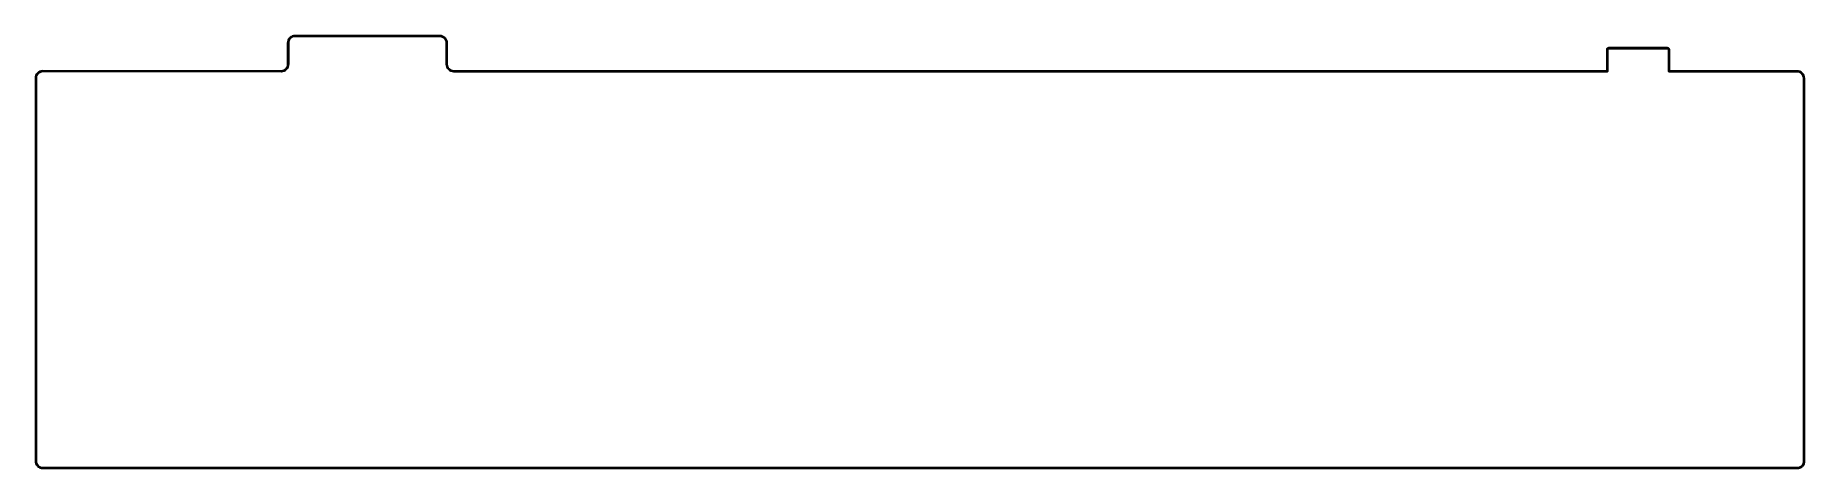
# Model space of a CAD drawing. Extents: x 52 to 307, y -114 to -52.
import ezdxf

# ---------------------------------------------------------------- set-up
doc = ezdxf.new("R2010")
doc.units = 0
doc.layers.add('BLACK', color=7, linetype='CONTINUOUS')

msp = doc.modelspace()

# ---------------------------------------------------------------- linework, layer by layer
at = {"layer": 'BLACK', "linetype": 'CONTINUOUS'}
for p, q in [((88.665, -53.0663), (88.6654, -53.0627)), ((88.665, -56.1463), (88.665, -53.0663)), ((88.6654, -53.0627), (88.6844, -52.8685)), ((88.6654, -53.0627), (88.6654, -53.0627)), ((88.6844, -52.8684), (88.6845, -52.8674)), ((88.6844, -52.8685), (88.6844, -52.8684)), ((88.6844, -52.8684), (88.6844, -52.8684)), ((88.6845, -52.8674), (88.6859, -52.8608)), ((88.6859, -52.8608), (88.6872, -52.8541)), ((88.6872, -52.8541), (88.7437, -52.6673)), ((88.7437, -52.6672), (88.744, -52.6663)), ((88.7437, -52.6673), (88.7437, -52.6672)), ((88.7437, -52.6673), (88.7437, -52.6673)), ((88.744, -52.6663), (88.7466, -52.66)), ((88.7466, -52.66), (88.7492, -52.6537)), ((88.7492, -52.6537), (88.8409, -52.4814)), ((88.833, -52.8904), (88.815, -53.0737)), ((88.815, -53.0737), (88.815, -56.1537)), ((88.8851, -52.7176), (88.833, -52.8904)), ((88.8409, -52.4814), (88.8414, -52.4805)), ((88.8414, -52.4805), (88.8452, -52.4749)), ((88.8452, -52.4749), (88.849, -52.4692)), ((88.849, -52.4692), (88.9723, -52.318)), ((88.9698, -52.5583), (88.8851, -52.7176)), ((89.0839, -52.4185), (88.9698, -52.5583)), ((88.9723, -52.318), (88.973, -52.3172)), ((88.973, -52.3172), (88.9778, -52.3124)), ((88.9778, -52.3124), (88.9826, -52.3076)), ((88.9826, -52.3076), (89.133, -52.1832)), ((89.2229, -52.3034), (89.0839, -52.4185)), ((89.133, -52.1832), (89.1338, -52.1825)), ((89.133, -52.1832), (89.133, -52.1832)), ((89.133, -52.1832), (89.133, -52.1832)), ((89.1338, -52.1825), (89.1395, -52.1788)), ((89.1395, -52.1788), (89.1451, -52.175)), ((89.1451, -52.175), (89.3168, -52.0822)), ((89.3817, -52.2176), (89.2229, -52.3034)), ((89.3168, -52.0822), (89.3177, -52.0817)), ((89.3177, -52.0817), (89.324, -52.0791)), ((89.324, -52.0791), (89.3303, -52.0765)), ((89.3303, -52.0765), (89.5167, -52.0188)), ((89.5541, -52.1642), (89.3817, -52.2176)), ((89.5167, -52.0188), (89.5177, -52.0185)), ((89.5167, -52.0188), (89.5167, -52.0188)), ((89.5177, -52.0185), (89.5244, -52.0172)), ((89.5244, -52.0172), (89.5311, -52.0158)), ((89.5311, -52.0158), (89.7252, -51.9954)), ((89.7371, -52.145), (89.5541, -52.1642)), ((89.7252, -51.9954), (89.7262, -51.9953)), ((89.7262, -51.9953), (89.7295, -51.9954)), ((89.7295, -51.9954), (89.7328, -51.995)), ((89.7328, -51.995), (89.7362, -51.995)), ((89.7362, -51.995), (89.7364, -51.995)), ((89.7364, -51.995), (89.7396, -51.995)), ((89.7403, -52.145), (89.7371, -52.145)), ((89.7396, -51.995), (89.7397, -51.995)), ((89.7397, -51.995), (89.7399, -51.995)), ((89.7399, -51.995), (110.594, -52.005)), ((110.586, -52.155), (89.7403, -52.145)), ((89.7403, -52.145), (89.7403, -52.145)), ((110.77, -52.173), (110.586, -52.155)), ((110.594, -52.005), (110.597, -52.0053)), ((110.597, -52.0053), (110.597, -52.0053)), ((110.597, -52.0053), (110.792, -52.0244)), ((110.942, -52.2251), (110.77, -52.173)), ((110.792, -52.0244), (110.792, -52.0244)), ((110.792, -52.0244), (110.792, -52.0244)), ((110.792, -52.0244), (110.793, -52.0245)), ((110.793, -52.0245), (110.799, -52.0259)), ((110.799, -52.0259), (110.806, -52.0272)), ((110.806, -52.0272), (110.993, -52.0836)), ((111.102, -52.3098), (110.942, -52.2251)), ((110.993, -52.0836), (110.994, -52.084)), ((110.994, -52.084), (111, -52.0866)), ((111, -52.0866), (111.006, -52.0892)), ((111.006, -52.0892), (111.179, -52.1808)), ((111.242, -52.4239), (111.102, -52.3098)), ((111.179, -52.1808), (111.179, -52.1808)), ((111.179, -52.1808), (111.179, -52.1809)), ((111.179, -52.1809), (111.18, -52.1813)), ((111.18, -52.1813), (111.185, -52.1852)), ((111.185, -52.1852), (111.191, -52.1889)), ((111.191, -52.1889), (111.342, -52.3123)), ((111.357, -52.5629), (111.242, -52.4239)), ((111.342, -52.3123), (111.342, -52.3123)), ((111.342, -52.3123), (111.342, -52.3123)), ((111.342, -52.3123), (111.343, -52.313)), ((111.343, -52.313), (111.348, -52.3178)), ((111.348, -52.3178), (111.352, -52.3226)), ((111.352, -52.3226), (111.477, -52.473)), ((111.442, -52.7217), (111.357, -52.5629)), ((111.496, -52.8941), (111.442, -52.7217)), ((111.477, -52.473), (111.477, -52.4738)), ((111.477, -52.4738), (111.481, -52.4795)), ((111.481, -52.4795), (111.485, -52.4851)), ((111.485, -52.4851), (111.578, -52.6568)), ((111.515, -53.0771), (111.496, -52.8941)), ((111.515, -56.1537), (111.515, -53.0771)), ((111.578, -52.6568), (111.578, -52.6577)), ((111.578, -52.6577), (111.581, -52.664)), ((111.581, -52.664), (111.584, -52.6703)), ((111.584, -52.6703), (111.641, -52.8567)), ((111.641, -52.8567), (111.642, -52.8577)), ((111.642, -52.8577), (111.643, -52.8644)), ((111.643, -52.8644), (111.644, -52.8711)), ((111.644, -52.8711), (111.665, -53.0652)), ((111.665, -53.0652), (111.665, -53.0662)), ((111.665, -53.0662), (111.665, -53.068)), ((111.665, -53.068), (111.665, -53.0713)), ((111.665, -53.0713), (111.665, -56.1497)), ((278.775, -54.0371), (278.777, -54)), ((278.775, -54.0389), (278.775, -54.0371)), ((278.775, -57.075), (278.775, -54.0389)), ((278.777, -53.999), (278.778, -53.9923)), ((278.777, -54), (278.777, -53.999)), ((278.777, -54), (278.777, -54)), ((278.777, -54), (278.777, -54)), ((278.778, -53.9923), (278.779, -53.9855)), ((278.779, -53.9855), (278.789, -53.9477)), ((278.789, -53.9466), (278.791, -53.9403)), ((278.789, -53.9476), (278.789, -53.9466)), ((278.789, -53.9477), (278.789, -53.9476)), ((278.789, -53.9477), (278.789, -53.9477)), ((278.791, -53.9403), (278.794, -53.9339)), ((278.794, -53.9339), (278.81, -53.8985)), ((278.81, -53.8985), (278.811, -53.8976)), ((278.811, -53.8976), (278.814, -53.8918)), ((278.814, -53.8918), (278.818, -53.8859)), ((278.818, -53.8859), (278.841, -53.8545)), ((278.841, -53.8537), (278.846, -53.8487)), ((278.841, -53.8545), (278.841, -53.8537)), ((278.841, -53.8545), (278.841, -53.8545)), ((278.841, -53.8545), (278.841, -53.8545)), ((278.846, -53.8487), (278.851, -53.8436)), ((278.851, -53.8436), (278.879, -53.8173)), ((278.879, -53.8173), (278.88, -53.8166)), ((278.88, -53.8166), (278.886, -53.8125)), ((278.886, -53.8125), (278.891, -53.8085)), ((278.891, -53.8085), (278.924, -53.7882)), ((278.924, -53.7882), (278.925, -53.7877)), ((278.924, -53.7882), (278.924, -53.7882)), ((278.924, -53.7882), (278.924, -53.7882)), ((278.925, -53.7877), (278.932, -53.7848)), ((278.927, -54.0145), (278.925, -54.0444)), ((278.925, -54.0444), (278.925, -57.1463)), ((278.933, -53.9909), (278.927, -54.0145)), ((278.932, -53.7848), (278.938, -53.7819)), ((278.943, -53.9689), (278.933, -53.9909)), ((278.938, -53.7819), (278.974, -53.7685)), ((278.957, -53.9493), (278.943, -53.9689)), ((278.975, -53.9329), (278.957, -53.9493)), ((278.974, -53.7685), (278.975, -53.7681)), ((278.974, -53.7685), (278.974, -53.7685)), ((278.974, -53.7685), (278.974, -53.7685)), ((278.975, -53.7681), (278.982, -53.7665)), ((278.996, -53.9203), (278.975, -53.9329)), ((278.982, -53.7665), (278.988, -53.7648)), ((278.988, -53.7648), (279.027, -53.7588)), ((279.019, -53.9119), (278.996, -53.9203)), ((279.045, -53.9078), (279.019, -53.9119)), ((279.027, -53.7588), (279.028, -53.7587)), ((279.028, -53.7587), (279.032, -53.7585)), ((279.032, -53.7585), (279.036, -53.758)), ((279.036, -53.758), (279.045, -53.7577)), ((279.045, -53.7577), (279.046, -53.7576)), ((279.051, -53.9076), (279.045, -53.9078)), ((279.046, -53.7576), (287.554, -53.7576)), ((287.546, -53.9076), (279.051, -53.9076)), ((287.574, -53.9103), (287.546, -53.9076)), ((287.554, -53.7576), (287.557, -53.758)), ((287.557, -53.758), (287.557, -53.758)), ((287.557, -53.758), (287.596, -53.7618)), ((287.597, -53.9174), (287.574, -53.9103)), ((287.596, -53.7618), (287.596, -53.7618)), ((287.596, -53.7618), (287.597, -53.7619)), ((287.597, -53.7619), (287.604, -53.7633)), ((287.619, -53.9288), (287.597, -53.9174)), ((287.604, -53.7633), (287.611, -53.7646)), ((287.611, -53.7646), (287.648, -53.7759)), ((287.638, -53.9442), (287.619, -53.9288)), ((287.653, -53.9629), (287.638, -53.9442)), ((287.648, -53.7759), (287.649, -53.7762)), ((287.649, -53.7762), (287.655, -53.7789)), ((287.665, -53.9843), (287.653, -53.9629)), ((287.655, -53.7789), (287.661, -53.7815)), ((287.661, -53.7815), (287.696, -53.7998)), ((287.672, -54.0075), (287.665, -53.9843)), ((287.675, -54.0352), (287.672, -54.0075)), ((287.675, -57.1463), (287.675, -54.0352)), ((287.696, -53.7998), (287.696, -53.7998)), ((287.696, -53.7998), (287.697, -53.8003)), ((287.697, -53.8003), (287.702, -53.8041)), ((287.702, -53.8041), (287.708, -53.8079)), ((287.708, -53.8079), (287.738, -53.8326)), ((287.738, -53.8326), (287.739, -53.8332)), ((287.739, -53.8332), (287.744, -53.8381)), ((287.744, -53.8381), (287.749, -53.8429)), ((287.749, -53.8429), (287.774, -53.873)), ((287.774, -53.873), (287.774, -53.8738)), ((287.774, -53.8738), (287.778, -53.8794)), ((287.778, -53.8794), (287.782, -53.8851)), ((287.782, -53.8851), (287.8, -53.9194)), ((287.8, -53.9194), (287.8, -53.9194)), ((287.8, -53.9194), (287.8, -53.9194)), ((287.8, -53.9194), (287.801, -53.9203)), ((287.801, -53.9203), (287.803, -53.9267)), ((287.803, -53.9267), (287.806, -53.9329)), ((287.806, -53.9329), (287.818, -53.9702)), ((287.818, -53.9702), (287.818, -53.9702)), ((287.818, -53.9702), (287.818, -53.9702)), ((287.818, -53.9702), (287.818, -53.9712)), ((287.818, -53.9712), (287.819, -53.9779)), ((287.819, -53.9779), (287.821, -53.9845)), ((287.821, -53.9845), (287.825, -54.0234)), ((287.825, -54.0234), (287.825, -54.0244)), ((287.825, -54.0244), (287.825, -54.0257)), ((287.825, -54.0257), (287.825, -54.0289)), ((287.825, -54.0289), (287.825, -57.075)), ((52.305, -58.1363), (52.3054, -58.1327)), ((52.305, -113.304), (52.305, -58.1363)), ((52.3054, -58.1327), (52.3244, -57.9385)), ((52.3054, -58.1327), (52.3054, -58.1327)), ((52.3244, -57.9384), (52.3245, -57.9374)), ((52.3244, -57.9385), (52.3244, -57.9384)), ((52.3244, -57.9384), (52.3244, -57.9384)), ((52.3245, -57.9374), (52.3259, -57.9308)), ((52.3259, -57.9308), (52.3272, -57.9241)), ((52.3272, -57.9241), (52.3837, -57.7373)), ((52.3837, -57.7372), (52.384, -57.7363)), ((52.3837, -57.7373), (52.3837, -57.7372)), ((52.3837, -57.7373), (52.3837, -57.7373)), ((52.384, -57.7363), (52.3866, -57.73)), ((52.3866, -57.73), (52.3892, -57.7237)), ((52.3892, -57.7237), (52.4809, -57.5514)), ((52.473, -57.9604), (52.455, -58.1437)), ((52.455, -58.1437), (52.455, -113.296)), ((52.5251, -57.7876), (52.473, -57.9604)), ((52.4809, -57.5514), (52.4814, -57.5505)), ((52.4814, -57.5505), (52.4852, -57.5449)), ((52.4852, -57.5449), (52.489, -57.5392)), ((52.489, -57.5392), (52.6123, -57.388)), ((52.6098, -57.6283), (52.5251, -57.7876)), ((52.7239, -57.4885), (52.6098, -57.6283)), ((52.6123, -57.388), (52.613, -57.3872)), ((52.613, -57.3872), (52.6178, -57.3824)), ((52.6178, -57.3824), (52.6226, -57.3776)), ((52.6226, -57.3776), (52.773, -57.2532)), ((52.8629, -57.3734), (52.7239, -57.4885)), ((52.773, -57.2532), (52.7738, -57.2525)), ((52.773, -57.2532), (52.773, -57.2532)), ((52.773, -57.2532), (52.773, -57.2532)), ((52.7738, -57.2525), (52.7795, -57.2488)), ((52.7795, -57.2488), (52.7851, -57.245)), ((52.7851, -57.245), (52.9568, -57.1522)), ((53.0217, -57.2876), (52.8629, -57.3734)), ((52.9568, -57.1522), (52.9577, -57.1517)), ((52.9577, -57.1517), (52.964, -57.1491)), ((52.964, -57.1491), (52.9703, -57.1465)), ((52.9703, -57.1465), (53.1567, -57.0888)), ((53.1941, -57.2342), (53.0217, -57.2876)), ((53.1567, -57.0888), (53.1577, -57.0885)), ((53.1567, -57.0888), (53.1567, -57.0888)), ((53.1577, -57.0885), (53.1644, -57.0872)), ((53.1644, -57.0872), (53.1711, -57.0858)), ((53.1711, -57.0858), (53.3652, -57.0654)), ((53.3771, -57.215), (53.1941, -57.2342)), ((53.3652, -57.0654), (53.3662, -57.0653)), ((53.3662, -57.0653), (53.3695, -57.0654)), ((53.3695, -57.0654), (53.3728, -57.065)), ((53.3728, -57.065), (53.3762, -57.065)), ((53.3762, -57.065), (53.3763, -57.065)), ((53.3763, -57.065), (87.7397, -57.075)), ((53.3803, -57.215), (53.3771, -57.215)), ((87.7437, -57.225), (53.3803, -57.215)), ((53.3803, -57.215), (53.3803, -57.215)), ((87.7397, -57.075), (87.7397, -57.075)), ((87.7397, -57.075), (87.7429, -57.075)), ((87.7429, -57.075), (87.9259, -57.0558)), ((87.7438, -57.225), (87.7437, -57.225)), ((87.7472, -57.225), (87.7438, -57.225)), ((87.7505, -57.2246), (87.7472, -57.225)), ((87.7538, -57.2247), (87.7505, -57.2246)), ((87.7548, -57.2246), (87.7538, -57.2247)), ((87.9489, -57.2042), (87.7548, -57.2246)), ((87.9259, -57.0558), (88.0983, -57.0024)), ((87.9556, -57.2028), (87.9489, -57.2042)), ((87.9623, -57.2015), (87.9556, -57.2028)), ((87.9633, -57.2012), (87.9623, -57.2015)), ((88.1497, -57.1435), (87.9633, -57.2012)), ((87.9633, -57.2012), (87.9633, -57.2012)), ((88.0983, -57.0024), (88.2571, -56.9166)), ((88.156, -57.1409), (88.1497, -57.1435)), ((88.1623, -57.1383), (88.156, -57.1409)), ((88.1632, -57.1378), (88.1623, -57.1383)), ((88.3349, -57.045), (88.1632, -57.1378)), ((88.2571, -56.9166), (88.3961, -56.8015)), ((88.3405, -57.0412), (88.3349, -57.045)), ((88.3462, -57.0375), (88.3405, -57.0412)), ((88.347, -57.0368), (88.3462, -57.0375)), ((88.4974, -56.9124), (88.347, -57.0368)), ((88.347, -57.0368), (88.347, -57.0368)), ((88.347, -57.0368), (88.347, -57.0368)), ((88.3961, -56.8015), (88.5102, -56.6617)), ((88.5022, -56.9076), (88.4974, -56.9124)), ((88.507, -56.9028), (88.5022, -56.9076)), ((88.5077, -56.902), (88.507, -56.9028)), ((88.631, -56.7508), (88.5077, -56.902)), ((88.5102, -56.6617), (88.5949, -56.5024)), ((88.5949, -56.5024), (88.647, -56.3296)), ((88.6348, -56.7451), (88.631, -56.7508)), ((88.6386, -56.7395), (88.6348, -56.7451)), ((88.6391, -56.7386), (88.6386, -56.7395)), ((88.7308, -56.5663), (88.6391, -56.7386)), ((88.6391, -56.7386), (88.6391, -56.7386)), ((88.6391, -56.7386), (88.6391, -56.7386)), ((88.647, -56.3296), (88.665, -56.1463)), ((88.7334, -56.56), (88.7308, -56.5663)), ((88.736, -56.5537), (88.7334, -56.56)), ((88.7363, -56.5528), (88.736, -56.5537)), ((88.7928, -56.3659), (88.7363, -56.5527)), ((88.7363, -56.5527), (88.7363, -56.5527)), ((88.7363, -56.5527), (88.7363, -56.5528)), ((88.7941, -56.3592), (88.7928, -56.3659)), ((88.7955, -56.3526), (88.7941, -56.3592)), ((88.7956, -56.3516), (88.7955, -56.3526)), ((88.8146, -56.1573), (88.7956, -56.3515)), ((88.7956, -56.3515), (88.7956, -56.3516)), ((88.7956, -56.3516), (88.7956, -56.3516)), ((88.815, -56.1537), (88.8146, -56.1573)), ((88.8146, -56.1573), (88.8146, -56.1573)), ((111.515, -56.1538), (111.515, -56.1537)), ((111.515, -56.1572), (111.515, -56.1538)), ((111.515, -56.1605), (111.515, -56.1572)), ((111.515, -56.1638), (111.515, -56.1605)), ((111.515, -56.1648), (111.515, -56.1638)), ((111.536, -56.3589), (111.515, -56.1648)), ((111.537, -56.3656), (111.536, -56.3589)), ((111.538, -56.3723), (111.537, -56.3656)), ((111.539, -56.3733), (111.538, -56.3723)), ((111.596, -56.5597), (111.539, -56.3733)), ((111.599, -56.566), (111.596, -56.5597)), ((111.602, -56.5723), (111.599, -56.566)), ((111.602, -56.5732), (111.602, -56.5723)), ((111.695, -56.7449), (111.602, -56.5732)), ((111.665, -56.1497), (111.665, -56.1529)), ((111.665, -56.1529), (111.684, -56.3359)), ((111.684, -56.3359), (111.738, -56.5083)), ((111.699, -56.7505), (111.695, -56.7449)), ((111.703, -56.7562), (111.699, -56.7505)), ((111.703, -56.757), (111.703, -56.7562)), ((111.828, -56.9074), (111.703, -56.757)), ((111.703, -56.757), (111.703, -56.757)), ((111.703, -56.757), (111.703, -56.757)), ((111.738, -56.5083), (111.823, -56.6671)), ((111.823, -56.6671), (111.938, -56.8061)), ((111.832, -56.9122), (111.828, -56.9074)), ((111.837, -56.917), (111.832, -56.9122)), ((111.838, -56.9177), (111.837, -56.917)), ((111.989, -57.041), (111.838, -56.9177)), ((111.938, -56.8061), (112.078, -56.9202)), ((111.995, -57.0448), (111.989, -57.041)), ((112, -57.0486), (111.995, -57.0448)), ((112.001, -57.0491), (112, -57.0486)), ((112.174, -57.1408), (112.001, -57.0491)), ((112.001, -57.0491), (112.001, -57.0491)), ((112.001, -57.0491), (112.001, -57.0491)), ((112.078, -56.9202), (112.238, -57.0049)), ((112.18, -57.1434), (112.174, -57.1408)), ((112.186, -57.146), (112.18, -57.1434)), ((112.187, -57.1463), (112.186, -57.146)), ((112.374, -57.2028), (112.187, -57.1463)), ((112.187, -57.1463), (112.187, -57.1463)), ((112.187, -57.1463), (112.187, -57.1463)), ((112.238, -57.0049), (112.41, -57.057)), ((112.381, -57.2041), (112.374, -57.2028)), ((112.387, -57.2055), (112.381, -57.2041)), ((112.388, -57.2056), (112.387, -57.2055)), ((112.583, -57.2246), (112.388, -57.2056)), ((112.388, -57.2056), (112.388, -57.2056)), ((112.388, -57.2056), (112.388, -57.2056)), ((112.41, -57.057), (112.594, -57.075)), ((112.586, -57.225), (112.583, -57.2246)), ((112.583, -57.2246), (112.583, -57.2246)), ((278.846, -57.225), (112.586, -57.225)), ((112.594, -57.075), (278.775, -57.075)), ((278.85, -57.2254), (278.846, -57.225)), ((278.854, -57.225), (278.85, -57.2254)), ((278.862, -57.2242), (278.854, -57.225)), ((278.854, -57.225), (278.854, -57.225)), ((278.865, -57.2239), (278.862, -57.2242)), ((278.879, -57.2196), (278.865, -57.2239)), ((278.865, -57.2239), (278.865, -57.2239)), ((278.865, -57.2239), (278.865, -57.2239)), ((278.892, -57.2127), (278.879, -57.2196)), ((278.879, -57.2196), (278.879, -57.2196)), ((278.879, -57.2196), (278.879, -57.2196)), ((278.879, -57.2196), (278.879, -57.2196)), ((278.903, -57.2033), (278.892, -57.2127)), ((278.913, -57.1919), (278.903, -57.2033)), ((278.92, -57.1788), (278.913, -57.1919)), ((278.924, -57.1647), (278.92, -57.1788)), ((278.925, -57.15), (278.924, -57.1647)), ((278.925, -57.1463), (278.925, -57.15)), ((287.675, -57.15), (287.675, -57.1463)), ((287.676, -57.1647), (287.675, -57.15)), ((287.68, -57.1788), (287.676, -57.1647)), ((287.687, -57.1919), (287.68, -57.1788)), ((287.695, -57.2012), (287.687, -57.1919)), ((287.697, -57.2033), (287.695, -57.2012)), ((287.708, -57.2127), (287.697, -57.2033)), ((287.721, -57.2196), (287.708, -57.2127)), ((287.735, -57.2239), (287.721, -57.2196)), ((287.75, -57.2254), (287.735, -57.2239)), ((287.754, -57.225), (287.75, -57.2254)), ((306.196, -57.225), (287.754, -57.225)), ((287.825, -57.075), (306.204, -57.075)), ((306.38, -57.243), (306.196, -57.225)), ((306.204, -57.075), (306.207, -57.0754)), ((306.207, -57.0754), (306.207, -57.0754)), ((306.207, -57.0754), (306.402, -57.0944)), ((306.552, -57.2951), (306.38, -57.243)), ((306.402, -57.0944), (306.402, -57.0944)), ((306.402, -57.0944), (306.402, -57.0944)), ((306.402, -57.0944), (306.403, -57.0945)), ((306.403, -57.0945), (306.409, -57.0959)), ((306.409, -57.0959), (306.416, -57.0972)), ((306.416, -57.0972), (306.603, -57.1537)), ((306.712, -57.3798), (306.552, -57.2951)), ((306.603, -57.1537), (306.603, -57.1537)), ((306.603, -57.1537), (306.603, -57.1537)), ((306.603, -57.1537), (306.604, -57.154)), ((306.604, -57.154), (306.61, -57.1566)), ((306.61, -57.1566), (306.616, -57.1592)), ((306.616, -57.1592), (306.789, -57.2509)), ((306.852, -57.4939), (306.712, -57.3798)), ((306.789, -57.2509), (306.789, -57.2509)), ((306.789, -57.2509), (306.79, -57.2514)), ((306.79, -57.2514), (306.795, -57.2552)), ((306.795, -57.2552), (306.801, -57.259)), ((306.801, -57.259), (306.952, -57.3823)), ((306.967, -57.6329), (306.852, -57.4939)), ((306.952, -57.3823), (306.953, -57.383)), ((306.953, -57.383), (306.958, -57.3878)), ((306.958, -57.3878), (306.962, -57.3926)), ((306.962, -57.3926), (307.087, -57.543)), ((307.052, -57.7917), (306.967, -57.6329)), ((307.106, -57.9641), (307.052, -57.7917)), ((307.087, -57.543), (307.087, -57.543)), ((307.087, -57.543), (307.087, -57.543)), ((307.087, -57.543), (307.087, -57.5438)), ((307.087, -57.5438), (307.091, -57.5495)), ((307.091, -57.5495), (307.095, -57.5551)), ((307.095, -57.5551), (307.188, -57.7268)), ((307.125, -58.1471), (307.106, -57.9641)), ((307.125, -58.1503), (307.125, -58.1471)), ((307.155, -113.296), (307.125, -58.1503)), ((307.125, -58.1503), (307.125, -58.1503)), ((307.188, -57.7268), (307.188, -57.7277)), ((307.188, -57.7277), (307.191, -57.734)), ((307.191, -57.734), (307.194, -57.7403)), ((307.194, -57.7403), (307.251, -57.9267)), ((307.251, -57.9267), (307.252, -57.9277)), ((307.252, -57.9277), (307.253, -57.9344)), ((307.253, -57.9344), (307.254, -57.9411)), ((307.254, -57.9411), (307.275, -58.1352)), ((307.275, -58.1352), (307.275, -58.1362)), ((307.275, -58.1362), (307.275, -58.1395)), ((307.275, -58.1395), (307.275, -58.1428)), ((307.275, -58.1428), (307.275, -58.1462)), ((307.275, -58.1462), (307.275, -58.1463)), ((307.275, -58.1463), (307.275, -58.1494)), ((307.275, -58.1494), (307.275, -58.1497)), ((307.275, -58.1497), (307.275, -58.15)), ((307.275, -58.15), (307.305, -113.304)), ((52.3053, -113.307), (52.305, -113.304)), ((52.3238, -113.498), (52.3053, -113.307)), ((52.3053, -113.307), (52.3053, -113.307)), ((52.3251, -113.505), (52.3238, -113.498)), ((52.3263, -113.512), (52.3251, -113.505)), ((52.3266, -113.513), (52.3263, -113.512)), ((52.3824, -113.7), (52.3266, -113.513)), ((52.385, -113.706), (52.3824, -113.7)), ((52.3875, -113.712), (52.385, -113.706)), ((52.388, -113.713), (52.3875, -113.712)), ((52.4791, -113.886), (52.388, -113.713)), ((52.455, -113.296), (52.4724, -113.477)), ((52.4724, -113.477), (52.5241, -113.65)), ((52.4828, -113.892), (52.4791, -113.886)), ((52.4865, -113.897), (52.4828, -113.892)), ((52.4871, -113.898), (52.4865, -113.897)), ((52.61, -114.05), (52.4871, -113.898)), ((52.5241, -113.65), (52.6083, -113.809)), ((52.6083, -113.809), (52.7219, -113.95)), ((52.6148, -114.055), (52.61, -114.05)), ((52.6195, -114.059), (52.6148, -114.055)), ((52.6203, -114.06), (52.6195, -114.059)), ((52.7703, -114.185), (52.6203, -114.06)), ((52.7219, -113.95), (52.8606, -114.065)), ((52.7759, -114.189), (52.7703, -114.185)), ((52.7815, -114.193), (52.7759, -114.189)), ((52.7824, -114.193), (52.7815, -114.193)), ((52.9538, -114.287), (52.7824, -114.193)), ((52.8606, -114.065), (53.0191, -114.151)), ((52.9601, -114.289), (52.9538, -114.287)), ((52.9663, -114.292), (52.9601, -114.289)), ((52.9673, -114.292), (52.9663, -114.292)), ((53.1536, -114.351), (52.9673, -114.292)), ((53.0191, -114.151), (53.1913, -114.205)), ((53.1602, -114.352), (53.1536, -114.351)), ((53.1669, -114.353), (53.1602, -114.352)), ((53.1679, -114.354), (53.1669, -114.353)), ((53.355, -114.374), (53.1679, -114.354)), ((53.1679, -114.354), (53.1679, -114.354)), ((53.1679, -114.354), (53.1679, -114.354)), ((53.1913, -114.205), (53.374, -114.225)), ((53.3553, -114.374), (53.355, -114.374)), ((53.3663, -114.375), (53.3553, -114.374)), ((306.23, -114.375), (53.3663, -114.375)), ((53.374, -114.225), (306.23, -114.225)), ((306.23, -114.225), (306.23, -114.225)), ((306.23, -114.225), (306.233, -114.225)), ((306.234, -114.375), (306.23, -114.375)), ((306.233, -114.225), (306.416, -114.206)), ((306.237, -114.375), (306.234, -114.375)), ((306.234, -114.375), (306.234, -114.375)), ((306.24, -114.375), (306.237, -114.375)), ((306.244, -114.375), (306.24, -114.375)), ((306.245, -114.375), (306.244, -114.375)), ((306.439, -114.354), (306.245, -114.375)), ((306.416, -114.206), (306.588, -114.152)), ((306.446, -114.353), (306.439, -114.354)), ((306.452, -114.352), (306.446, -114.353)), ((306.453, -114.351), (306.452, -114.352)), ((306.64, -114.294), (306.453, -114.351)), ((306.453, -114.351), (306.453, -114.351)), ((306.588, -114.152), (306.747, -114.067)), ((306.646, -114.291), (306.64, -114.294)), ((306.652, -114.288), (306.646, -114.291)), ((306.653, -114.288), (306.652, -114.288)), ((306.825, -114.195), (306.653, -114.288)), ((306.747, -114.067), (306.886, -113.952)), ((306.831, -114.191), (306.825, -114.195)), ((306.836, -114.187), (306.831, -114.191)), ((306.837, -114.187), (306.836, -114.187)), ((306.987, -114.062), (306.837, -114.187)), ((306.837, -114.187), (306.837, -114.187)), ((306.837, -114.187), (306.837, -114.187)), ((306.886, -113.952), (307, -113.812)), ((306.992, -114.058), (306.987, -114.062)), ((306.997, -114.053), (306.992, -114.058)), ((306.998, -114.052), (306.997, -114.053)), ((307.121, -113.901), (306.998, -114.052)), ((307, -113.812), (307.085, -113.652)), ((307.085, -113.652), (307.137, -113.48)), ((307.125, -113.895), (307.121, -113.901)), ((307.129, -113.89), (307.125, -113.895)), ((307.221, -113.716), (307.129, -113.889)), ((307.129, -113.889), (307.129, -113.889)), ((307.129, -113.889), (307.129, -113.889)), ((307.129, -113.889), (307.129, -113.89)), ((307.137, -113.48), (307.155, -113.296)), ((307.223, -113.71), (307.221, -113.716)), ((307.226, -113.704), (307.223, -113.71)), ((307.283, -113.516), (307.226, -113.703)), ((307.226, -113.703), (307.226, -113.703)), ((307.226, -113.703), (307.226, -113.703)), ((307.226, -113.703), (307.226, -113.704)), ((307.284, -113.509), (307.283, -113.516)), ((307.285, -113.503), (307.284, -113.509)), ((307.286, -113.502), (307.285, -113.503)), ((307.305, -113.307), (307.286, -113.502)), ((307.286, -113.502), (307.286, -113.502)), ((307.286, -113.502), (307.286, -113.502)), ((307.305, -113.304), (307.305, -113.307)), ((307.305, -113.307), (307.305, -113.307))]:
    msp.add_line(p, q, dxfattribs=at)

doc.saveas('drawing.dxf')
